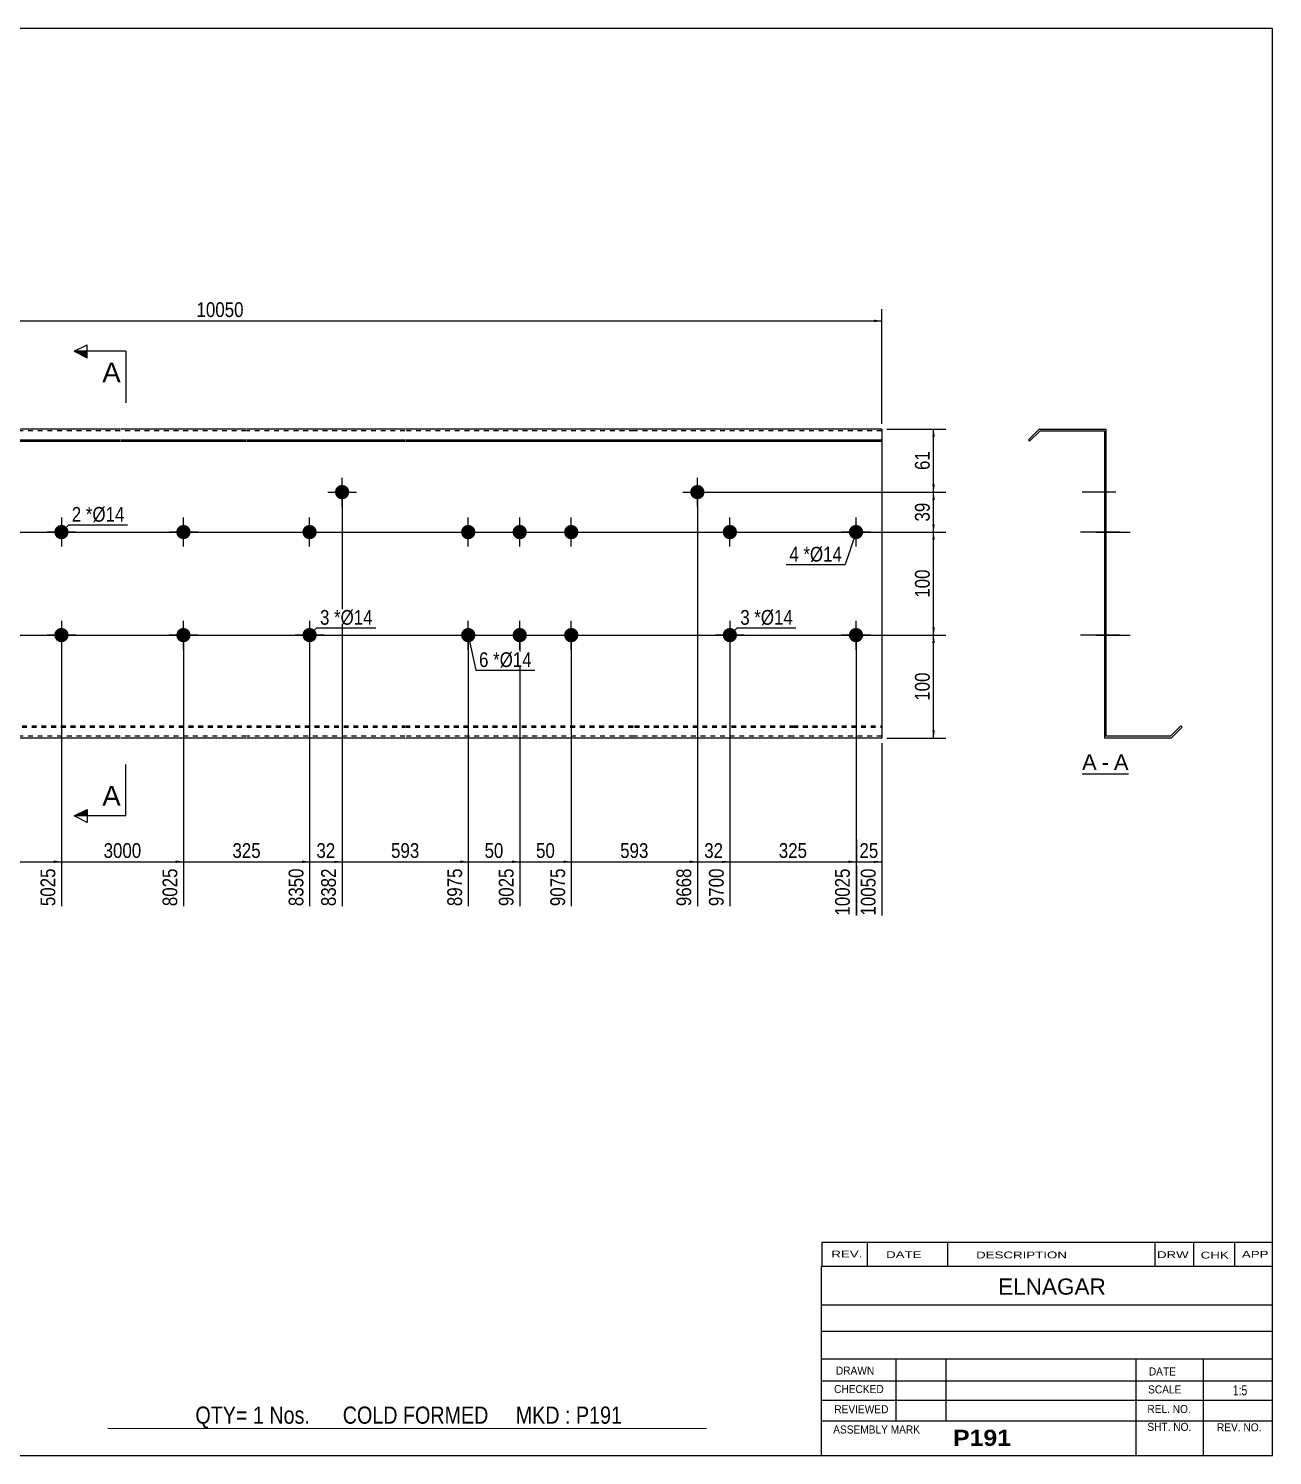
# Model space of a CAD drawing. Header units: millimetres. Extents: x -70 to 333, y -169 to 108.
# Drawn here: x 91.3 to 332.8, y -169.2 to 107.8 of the extents above; entities that cross this region are included whole.
import ezdxf

# ---------------------------------------------------------------- set-up
doc = ezdxf.new("R2010")
doc.units = ezdxf.units.MM
doc.linetypes.add('DXK_LINE_DOT1', pattern=[1.8814, 0.9407, -0.9407])
doc.styles.add('Arial', font='ARIAL.TTF', dxfattribs={"height": 0.2})
doc.styles.add('Arial Bold', font='ARIALBD.TTF', dxfattribs={"height": 0.2})
doc.styles.add('Arial Narrow', font='ARIALN.TTF', dxfattribs={"height": 0.2})

# ---------------------------------------------------------------- blocks, each defined once
blk = doc.blocks.new('Unknown-627191426-1863')
at = {"color": 5, "linetype": 'Continuous'}
for p, q in [((332.8, 107.75), (-67.2, 107.75)), ((-67.2, 107.75), (-67.2, -169.25)), ((332.8, -169.25), (332.8, 107.75)), ((-67.2, -169.25), (332.8, -169.25))]:
    blk.add_line(p, q, dxfattribs=at)
at = {"color": 174, "linetype": 'Continuous', "style": 'Arial'}
blk.add_text('Tekla structures', height=1.9102, rotation=90, dxfattribs=at).set_placement((-67.7, -168.75))
blk = doc.blocks.new('Unknown-627191426-12 - 1237')
at = {"color": 7, "linetype": 'Continuous'}
blk.add_line((295.83, -36.95), (304.86, -36.95), dxfattribs=at)
at = {"color": 0, "linetype": 'Continuous'}
blk.add_wipeout([(298.67, -36.2), (298.67, -33), (295.83, -33), (295.83, -36.2)], dxfattribs=at)
blk.add_wipeout([(301.05, -36.2), (301.05, -33), (299.63, -33), (299.63, -36.2)], dxfattribs=at)
at = {"color": 96, "linetype": 'Continuous', "style": 'Arial'}
blk.add_text('A', height=3.06, dxfattribs=at).set_placement((295.83, -36.2))
at = {"color": 0, "linetype": 'Continuous'}
blk.add_wipeout([(304.86, -36.2), (304.86, -33), (302.01, -33), (302.01, -36.2)], dxfattribs=at)
at = {"color": 96, "linetype": 'Continuous', "style": 'Arial'}
for s, p in [('A', (302.01, -36.2)), ('-', (299.63, -36.2))]:
    blk.add_text(s, height=3.06, dxfattribs=at).set_placement(p)
blk = doc.blocks.new('Bolt-627191426-1223 - 1203')
at = {"linetype": 'Continuous'}
blk.add_hatch(color=3, dxfattribs=at).paths.add_polyline_path([(150.76, 17.76, -1), (153.56, 17.76, -1)])
at = {"color": 3, "linetype": 'Continuous'}
for p, q in [((152.16, 14.96), (152.16, 20.56)), ((149.36, 17.76), (154.96, 17.76))]:
    blk.add_line(p, q, dxfattribs=at)
blk = doc.blocks.new('Part-627191426-1218 - 1203')
at = {"color": 2, "linetype": 'Continuous'}
for p, q in [((0, -30), (0, 30)), ((17.19, 30), (0, 30)), ((0, 27.88), (17.19, 27.88)), ((61.68, 30), (17.29, 30)), ((17.29, 27.88), (61.68, 27.88)), ((86.17, 30), (61.78, 30)), ((61.78, 27.88), (86.17, 27.88)), ((109.07, 30), (86.27, 30)), ((86.27, 27.88), (109.07, 27.88)), ((133.56, 30), (109.17, 30)), ((109.17, 27.88), (133.56, 27.88)), ((164.36, 30), (133.66, 30)), ((133.66, 27.88), (164.36, 27.88)), ((208.85, 30), (164.46, 30)), ((164.46, 27.88), (208.85, 27.88)), ((239.65, 30), (208.95, 30)), ((208.95, 27.88), (239.65, 27.88)), ((256.94, 30), (239.75, 30)), ((239.75, 27.88), (256.94, 27.88)), ((256.94, 30), (256.94, 27.88)), ((256.94, 27.88), (256.94, -30)), ((0, 27.62), (17.19, 27.62)), ((17.29, 27.62), (61.68, 27.62)), ((61.78, 27.62), (86.17, 27.62)), ((86.27, 27.62), (109.07, 27.62)), ((109.17, 27.62), (133.56, 27.62)), ((133.66, 27.62), (164.36, 27.62)), ((164.46, 27.62), (208.85, 27.62)), ((208.95, 27.62), (239.65, 27.62)), ((239.75, 27.62), (256.94, 27.62)), ((17.19, -30), (0, -30)), ((61.68, -30), (17.29, -30)), ((86.17, -30), (61.78, -30)), ((109.07, -30), (86.27, -30)), ((133.56, -30), (109.17, -30)), ((164.36, -30), (133.66, -30)), ((208.85, -30), (164.46, -30)), ((239.65, -30), (208.95, -30)), ((256.94, -30), (239.75, -30))]:
    blk.add_line(p, q, dxfattribs=at)
at = {"color": 7, "linetype": 'DXK_LINE_DOT1'}
for p, q in [((17.19, 29.64), (0, 29.64)), ((61.68, 29.64), (17.29, 29.64)), ((86.17, 29.64), (61.78, 29.64)), ((109.07, 29.64), (86.27, 29.64)), ((133.56, 29.64), (109.17, 29.64)), ((164.36, 29.64), (133.66, 29.64)), ((208.85, 29.64), (164.46, 29.64)), ((239.65, 29.64), (208.95, 29.64)), ((256.94, 29.64), (239.75, 29.64)), ((0, -27.62), (17.19, -27.62)), ((17.29, -27.62), (61.68, -27.62)), ((61.78, -27.62), (86.17, -27.62)), ((86.27, -27.62), (109.07, -27.62)), ((109.17, -27.62), (133.56, -27.62)), ((133.66, -27.62), (164.36, -27.62)), ((164.46, -27.62), (208.85, -27.62)), ((208.95, -27.62), (239.65, -27.62)), ((239.75, -27.62), (256.94, -27.62)), ((0, -27.88), (17.19, -27.88)), ((17.19, -29.64), (0, -29.64)), ((17.29, -27.88), (61.68, -27.88)), ((61.68, -29.64), (17.29, -29.64)), ((61.78, -27.88), (86.17, -27.88)), ((86.17, -29.64), (61.78, -29.64)), ((86.27, -27.88), (109.07, -27.88)), ((109.07, -29.64), (86.27, -29.64)), ((109.17, -27.88), (133.56, -27.88)), ((133.56, -29.64), (109.17, -29.64)), ((133.66, -27.88), (164.36, -27.88)), ((164.36, -29.64), (133.66, -29.64)), ((164.46, -27.88), (208.85, -27.88)), ((208.85, -29.64), (164.46, -29.64)), ((208.95, -27.88), (239.65, -27.88)), ((239.65, -29.64), (208.95, -29.64)), ((239.75, -27.88), (256.94, -27.88)), ((256.94, -29.64), (239.75, -29.64))]:
    blk.add_line(p, q, dxfattribs=at)
blk = doc.blocks.new('Bolt-627191426-1219 - 1203')
at = {"linetype": 'Continuous'}
for points in [[(175.25, 10, -1), (178.05, 10, -1)], [(185.25, 10, -1), (188.05, 10, -1)], [(195.25, 10, -1), (198.05, 10, -1)], [(175.25, -10, -1), (178.05, -10, -1)], [(185.25, -10, -1), (188.05, -10, -1)], [(195.25, -10, -1), (198.05, -10, -1)]]:
    blk.add_hatch(color=3, dxfattribs=at).paths.add_polyline_path(points)
at = {"color": 3, "linetype": 'Continuous'}
for p, q in [((176.65, 7.2), (176.65, 12.8)), ((186.65, 7.2), (186.65, 12.8)), ((196.65, 7.2), (196.65, 12.8)), ((173.85, 10), (179.45, 10)), ((183.85, 10), (189.45, 10)), ((193.85, 10), (199.45, 10)), ((176.65, -12.8), (176.65, -7.2)), ((186.65, -12.8), (186.65, -7.2)), ((196.65, -12.8), (196.65, -7.2)), ((173.85, -10), (179.45, -10)), ((183.85, -10), (189.45, -10)), ((193.85, -10), (199.45, -10))]:
    blk.add_line(p, q, dxfattribs=at)
blk = doc.blocks.new('Bolt-627191426-1220 - 1203')
at = {"linetype": 'Continuous'}
blk.add_hatch(color=3, dxfattribs=at).paths.add_polyline_path([(147.25, -10, -1), (144.45, -10, -1)])
at = {"color": 3, "linetype": 'Continuous'}
for p, q in [((145.85, -7.2), (145.85, -12.8)), ((148.65, -10), (143.05, -10))]:
    blk.add_line(p, q, dxfattribs=at)
blk = doc.blocks.new('Bolt-627191426-1221 - 1203')
at = {"linetype": 'Continuous'}
blk.add_hatch(color=3, dxfattribs=at).paths.add_polyline_path([(144.45, 10, -1), (147.25, 10, -1)])
at = {"color": 3, "linetype": 'Continuous'}
for p, q in [((145.85, 7.2), (145.85, 12.8)), ((143.05, 10), (148.65, 10))]:
    blk.add_line(p, q, dxfattribs=at)
blk = doc.blocks.new('Bolt-627191426-1222 - 1203')
at = {"linetype": 'Continuous'}
blk.add_hatch(color=3, dxfattribs=at).paths.add_polyline_path([(219.74, 17.76, -1), (222.54, 17.76, -1)])
at = {"color": 3, "linetype": 'Continuous'}
for p, q in [((221.14, 14.96), (221.14, 20.56)), ((218.34, 17.76), (223.94, 17.76))]:
    blk.add_line(p, q, dxfattribs=at)
blk = doc.blocks.new('Bolt-627191426-1227 - 1203')
at = {"linetype": 'Continuous'}
for points in [[(99.07, 10, -1), (96.27, 10, -1)], [(99.07, -10, -1), (96.27, -10, -1)]]:
    blk.add_hatch(color=3, dxfattribs=at).paths.add_polyline_path(points)
at = {"color": 3, "linetype": 'Continuous'}
for p, q in [((97.67, 12.8), (97.67, 7.2)), ((100.47, 10), (94.87, 10)), ((97.67, -7.2), (97.67, -12.8)), ((100.47, -10), (94.87, -10))]:
    blk.add_line(p, q, dxfattribs=at)
blk = doc.blocks.new('Bolt-627191426-1228 - 1203')
at = {"linetype": 'Continuous'}
blk.add_hatch(color=3, dxfattribs=at).paths.add_polyline_path([(226.05, 10, -1), (228.85, 10, -1)])
at = {"color": 3, "linetype": 'Continuous'}
for p, q in [((227.45, 7.2), (227.45, 12.8)), ((224.65, 10), (230.25, 10))]:
    blk.add_line(p, q, dxfattribs=at)
blk = doc.blocks.new('Bolt-627191426-1229 - 1203')
at = {"linetype": 'Continuous'}
blk.add_hatch(color=3, dxfattribs=at).paths.add_polyline_path([(228.85, -10, -1), (226.05, -10, -1)])
at = {"color": 3, "linetype": 'Continuous'}
for p, q in [((227.45, -7.2), (227.45, -12.8)), ((230.25, -10), (224.65, -10))]:
    blk.add_line(p, q, dxfattribs=at)
blk = doc.blocks.new('Bolt-627191426-1230 - 1203')
at = {"linetype": 'Continuous'}
for points in [[(119.96, 10, -1), (122.76, 10, -1)], [(250.54, 10, -1), (253.34, 10, -1)]]:
    blk.add_hatch(color=3, dxfattribs=at).paths.add_polyline_path(points)
at = {"color": 3, "linetype": 'Continuous'}
for p, q in [((121.36, 7.2), (121.36, 12.8)), ((251.94, 7.2), (251.94, 12.8)), ((124.16, 10), (118.56, 10)), ((254.74, 10), (249.14, 10))]:
    blk.add_line(p, q, dxfattribs=at)
blk = doc.blocks.new('Bolt-627191426-1231 - 1203')
at = {"linetype": 'Continuous'}
for points in [[(119.96, -10, -1), (122.76, -10, -1)], [(250.54, -10, -1), (253.34, -10, -1)]]:
    blk.add_hatch(color=3, dxfattribs=at).paths.add_polyline_path(points)
at = {"color": 3, "linetype": 'Continuous'}
for p, q in [((121.36, -12.8), (121.36, -7.2)), ((251.94, -12.8), (251.94, -7.2)), ((124.16, -10), (118.56, -10)), ((254.74, -10), (249.14, -10))]:
    blk.add_line(p, q, dxfattribs=at)
blk = doc.blocks.new('Bolt-627191426-1240 - 1237')
at = {"linetype": 'Continuous'}
for points in [[(300.16, 11.4), (300.16, 8.6), (300.52, 8.6), (300.52, 11.4)], [(300.16, 11.4), (300.16, 8.6), (300.52, 8.6), (300.52, 11.4)], [(300.16, 11.4), (300.16, 8.6), (300.52, 8.6), (300.52, 11.4)], [(300.16, -8.6), (300.16, -11.4), (300.52, -11.4), (300.52, -8.6)], [(300.16, -8.6), (300.16, -11.4), (300.52, -11.4), (300.52, -8.6)], [(300.16, -8.6), (300.16, -11.4), (300.52, -11.4), (300.52, -8.6)]]:
    blk.add_hatch(color=3, dxfattribs=at).paths.add_polyline_path(points)
at = {"color": 3, "linetype": 'Continuous'}
for p, q in [((300.52, 11.4), (300.16, 11.4)), ((300.52, 11.4), (300.16, 11.4)), ((300.52, 11.4), (300.16, 11.4)), ((303.12, 10), (295.52, 10)), ((303.12, 10), (295.52, 10)), ((303.12, 10), (295.52, 10)), ((300.52, 8.6), (300.16, 8.6)), ((300.52, 8.6), (300.16, 8.6)), ((300.52, 8.6), (300.16, 8.6)), ((303.12, -10), (295.52, -10)), ((303.12, -10), (295.52, -10)), ((303.12, -10), (295.52, -10)), ((300.52, -8.6), (300.16, -8.6)), ((300.52, -8.6), (300.16, -8.6)), ((300.52, -8.6), (300.16, -8.6)), ((300.52, -11.4), (300.16, -11.4)), ((300.52, -11.4), (300.16, -11.4)), ((300.52, -11.4), (300.16, -11.4))]:
    blk.add_line(p, q, dxfattribs=at)
blk = doc.blocks.new('Part-627191426-1239 - 1237')
at = {"color": 2, "linetype": 'Continuous'}
for p, q in [((287.52, 30), (285.4, 27.88)), ((285.4, 27.88), (285.65, 27.62)), ((285.65, 27.62), (287.67, 29.64)), ((287.52, 30), (300.52, 30)), ((287.67, 29.64), (300.16, 29.64)), ((300.16, 29.64), (300.16, -30)), ((300.52, -29.64), (300.52, 30)), ((315.03, -27.62), (313.01, -29.64)), ((315.28, -27.88), (315.03, -27.62)), ((313.16, -30), (300.16, -30)), ((313.01, -29.64), (300.52, -29.64)), ((313.16, -30), (315.28, -27.88))]:
    blk.add_line(p, q, dxfattribs=at)
blk = doc.blocks.new('Bolt-627191426-1241 - 1237')
at = {"linetype": 'Continuous'}
blk.add_hatch(color=3, dxfattribs=at).paths.add_polyline_path([(300.52, -11.4), (300.52, -8.6), (300.16, -8.6), (300.16, -11.4)])
at = {"color": 3, "linetype": 'Continuous'}
for p, q in [((300.52, -8.6), (300.16, -8.6)), ((302.12, -10), (300.16, -10)), ((300.52, -11.4), (300.16, -11.4))]:
    blk.add_line(p, q, dxfattribs=at)
blk = doc.blocks.new('Bolt-627191426-1242 - 1237')
at = {"linetype": 'Continuous'}
blk.add_hatch(color=3, dxfattribs=at).paths.add_polyline_path([(300.16, 11.4), (300.16, 8.6), (300.52, 8.6), (300.52, 11.4)])
at = {"color": 3, "linetype": 'Continuous'}
for p, q in [((300.52, 11.4), (300.16, 11.4)), ((302.42, 10), (295.82, 10)), ((300.52, 8.6), (300.16, 8.6))]:
    blk.add_line(p, q, dxfattribs=at)
blk = doc.blocks.new('Bolt-627191426-1243 - 1237')
at = {"linetype": 'Continuous'}
blk.add_hatch(color=3, dxfattribs=at).paths.add_polyline_path([(300.16, 19.16), (300.16, 16.36), (300.52, 16.36), (300.52, 19.16)])
at = {"color": 3, "linetype": 'Continuous'}
for p, q in [((302.42, 17.76), (295.82, 17.76)), ((300.52, 19.16), (300.16, 19.16)), ((300.52, 16.36), (300.16, 16.36))]:
    blk.add_line(p, q, dxfattribs=at)
blk = doc.blocks.new('Bolt-627191426-1244 - 1237')
at = {"linetype": 'Continuous'}
blk.add_hatch(color=3, dxfattribs=at).paths.add_polyline_path([(300.16, 19.16), (300.16, 16.36), (300.52, 16.36), (300.52, 19.16)])
at = {"color": 3, "linetype": 'Continuous'}
for p, q in [((302.42, 17.76), (295.82, 17.76)), ((300.52, 19.16), (300.16, 19.16)), ((300.52, 16.36), (300.16, 16.36))]:
    blk.add_line(p, q, dxfattribs=at)
blk = doc.blocks.new('Bolt-627191426-1245 - 1237')
at = {"linetype": 'Continuous'}
for points in [[(300.16, 11.4), (300.16, 8.6), (300.52, 8.6), (300.52, 11.4)], [(300.16, 11.4), (300.16, 8.6), (300.52, 8.6), (300.52, 11.4)], [(300.16, 11.4), (300.16, 8.6), (300.52, 8.6), (300.52, 11.4)], [(300.16, -8.6), (300.16, -11.4), (300.52, -11.4), (300.52, -8.6)], [(300.16, -8.6), (300.16, -11.4), (300.52, -11.4), (300.52, -8.6)], [(300.16, -8.6), (300.16, -11.4), (300.52, -11.4), (300.52, -8.6)]]:
    blk.add_hatch(color=3, dxfattribs=at).paths.add_polyline_path(points)
at = {"color": 3, "linetype": 'Continuous'}
for p, q in [((300.52, 11.4), (300.16, 11.4)), ((300.52, 11.4), (300.16, 11.4)), ((300.52, 11.4), (300.16, 11.4)), ((303.12, 10), (295.52, 10)), ((303.12, 10), (295.52, 10)), ((303.12, 10), (295.52, 10)), ((300.52, 8.6), (300.16, 8.6)), ((300.52, 8.6), (300.16, 8.6)), ((300.52, 8.6), (300.16, 8.6)), ((303.12, -10), (295.52, -10)), ((303.12, -10), (295.52, -10)), ((303.12, -10), (295.52, -10)), ((300.52, -8.6), (300.16, -8.6)), ((300.52, -8.6), (300.16, -8.6)), ((300.52, -8.6), (300.16, -8.6)), ((300.52, -11.4), (300.16, -11.4)), ((300.52, -11.4), (300.16, -11.4)), ((300.52, -11.4), (300.16, -11.4))]:
    blk.add_line(p, q, dxfattribs=at)
blk = doc.blocks.new('Bolt-627191426-1246 - 1237')
at = {"linetype": 'Continuous'}
blk.add_hatch(color=3, dxfattribs=at).paths.add_polyline_path([(300.16, -8.6), (300.16, -11.4), (300.52, -11.4), (300.52, -8.6)])
blk.add_hatch(color=3, dxfattribs=at).paths.add_polyline_path([(300.16, -8.6), (300.16, -11.4), (300.52, -11.4), (300.52, -8.6)])
at = {"color": 3, "linetype": 'Continuous'}
for p, q in [((298.56, -10), (305.16, -10)), ((298.56, -10), (305.16, -10)), ((300.16, -8.6), (300.52, -8.6)), ((300.16, -8.6), (300.52, -8.6)), ((300.16, -11.4), (300.52, -11.4)), ((300.16, -11.4), (300.52, -11.4))]:
    blk.add_line(p, q, dxfattribs=at)
blk = doc.blocks.new('Bolt-627191426-1247 - 1237')
at = {"linetype": 'Continuous'}
blk.add_hatch(color=3, dxfattribs=at).paths.add_polyline_path([(300.16, 11.4), (300.16, 8.6), (300.52, 8.6), (300.52, 11.4)])
blk.add_hatch(color=3, dxfattribs=at).paths.add_polyline_path([(300.16, 11.4), (300.16, 8.6), (300.52, 8.6), (300.52, 11.4)])
at = {"color": 3, "linetype": 'Continuous'}
for p, q in [((300.16, 11.4), (300.52, 11.4)), ((300.16, 11.4), (300.52, 11.4)), ((298.56, 10), (305.16, 10)), ((298.56, 10), (305.16, 10)), ((300.16, 8.6), (300.52, 8.6)), ((300.16, 8.6), (300.52, 8.6))]:
    blk.add_line(p, q, dxfattribs=at)
blk = doc.blocks.new('Bolt-627191426-1248 - 1237')
at = {"linetype": 'Continuous'}
for points in [[(300.52, 8.6), (300.52, 11.4), (300.16, 11.4), (300.16, 8.6)], [(300.52, -11.4), (300.52, -8.6), (300.16, -8.6), (300.16, -11.4)]]:
    blk.add_hatch(color=3, dxfattribs=at).paths.add_polyline_path(points)
at = {"color": 3, "linetype": 'Continuous'}
for p, q in [((300.52, 11.4), (300.16, 11.4)), ((300.52, 10), (296.16, 10)), ((300.52, 8.6), (300.16, 8.6)), ((300.52, -10), (296.16, -10)), ((300.52, -8.6), (300.16, -8.6)), ((300.52, -11.4), (300.16, -11.4))]:
    blk.add_line(p, q, dxfattribs=at)
blk = doc.blocks.new('Bolt-627191426-1249 - 1237')
at = {"linetype": 'Continuous'}
blk.add_hatch(color=3, dxfattribs=at).paths.add_polyline_path([(300.16, 11.4), (300.16, 8.6), (300.52, 8.6), (300.52, 11.4)])
at = {"color": 3, "linetype": 'Continuous'}
for p, q in [((300.52, 11.4), (300.16, 11.4)), ((302.42, 10), (295.82, 10)), ((300.52, 8.6), (300.16, 8.6))]:
    blk.add_line(p, q, dxfattribs=at)
blk = doc.blocks.new('Bolt-627191426-1250 - 1237')
at = {"linetype": 'Continuous'}
blk.add_hatch(color=3, dxfattribs=at).paths.add_polyline_path([(300.52, -11.4), (300.52, -8.6), (300.16, -8.6), (300.16, -11.4)])
at = {"color": 3, "linetype": 'Continuous'}
for p, q in [((300.52, -8.6), (300.16, -8.6)), ((302.12, -10), (300.16, -10)), ((300.52, -11.4), (300.16, -11.4))]:
    blk.add_line(p, q, dxfattribs=at)
blk = doc.blocks.new('Bolt-627191426-1251 - 1237')
at = {"linetype": 'Continuous'}
blk.add_hatch(color=3, dxfattribs=at).paths.add_polyline_path([(300.16, 11.4), (300.16, 8.6), (300.52, 8.6), (300.52, 11.4)])
blk.add_hatch(color=3, dxfattribs=at).paths.add_polyline_path([(300.16, 11.4), (300.16, 8.6), (300.52, 8.6), (300.52, 11.4)])
at = {"color": 3, "linetype": 'Continuous'}
for p, q in [((300.16, 11.4), (300.52, 11.4)), ((300.16, 11.4), (300.52, 11.4)), ((298.56, 10), (305.16, 10)), ((298.56, 10), (305.16, 10)), ((300.16, 8.6), (300.52, 8.6)), ((300.16, 8.6), (300.52, 8.6))]:
    blk.add_line(p, q, dxfattribs=at)
blk = doc.blocks.new('Bolt-627191426-1252 - 1237')
at = {"linetype": 'Continuous'}
blk.add_hatch(color=3, dxfattribs=at).paths.add_polyline_path([(300.16, -8.6), (300.16, -11.4), (300.52, -11.4), (300.52, -8.6)])
blk.add_hatch(color=3, dxfattribs=at).paths.add_polyline_path([(300.16, -8.6), (300.16, -11.4), (300.52, -11.4), (300.52, -8.6)])
at = {"color": 3, "linetype": 'Continuous'}
for p, q in [((298.56, -10), (305.16, -10)), ((298.56, -10), (305.16, -10)), ((300.16, -8.6), (300.52, -8.6)), ((300.16, -8.6), (300.52, -8.6)), ((300.16, -11.4), (300.52, -11.4)), ((300.16, -11.4), (300.52, -11.4))]:
    blk.add_line(p, q, dxfattribs=at)
blk = doc.blocks.new('StraightDimension-627191426-1346 - 1203')
at = {"linetype": 'Continuous'}
for points in [[(266.75, -11.5), (267, -10), (267.25, -11.5)], [(267.25, -28.5), (267, -30), (266.75, -28.5)]]:
    blk.add_hatch(color=7, dxfattribs=at).paths.add_polyline_path(points)
at = {"color": 7, "linetype": 'Continuous'}
for p, q in [((74.98, -10), (269.4, -10)), ((267, -30), (267, -10)), ((257.94, -30), (269.4, -30))]:
    blk.add_line(p, q, dxfattribs=at)
at = {"color": 0}
blk.add_wipeout([(266.85, -16.66), (262.65, -16.66), (262.65, -23.34), (266.85, -23.34)], dxfattribs=at)
at = {"color": 3, "style": 'Arial Narrow'}
blk.add_text('100', height=2.863, rotation=90.0002, dxfattribs=at).set_placement((266.25, -22.74))
blk = doc.blocks.new('StraightDimension-627191426-1344 - 1203')
at = {"linetype": 'Continuous'}
for points in [[(266.75, 16.26), (267, 17.76), (267.25, 16.26)], [(267.25, 11.5), (267, 10), (266.75, 11.5)]]:
    blk.add_hatch(color=7, dxfattribs=at).paths.add_polyline_path(points)
at = {"color": 7, "linetype": 'Continuous'}
for p, q in [((222.14, 17.76), (269.4, 17.76)), ((267, 10), (267, 17.76)), ((74.98, 10), (269.4, 10))]:
    blk.add_line(p, q, dxfattribs=at)
at = {"color": 0}
blk.add_wipeout([(266.85, 16.31), (262.65, 16.31), (262.65, 11.45), (266.85, 11.45)], dxfattribs=at)
at = {"color": 3, "style": 'Arial Narrow'}
blk.add_text('39', height=2.863, rotation=90.0002, dxfattribs=at).set_placement((266.25, 12.05))
blk = doc.blocks.new('StraightDimension-627191426-1343 - 1203')
at = {"linetype": 'Continuous'}
for points in [[(266.75, 28.5), (267, 30), (267.25, 28.5)], [(267.25, 19.26), (267, 17.76), (266.75, 19.26)]]:
    blk.add_hatch(color=7, dxfattribs=at).paths.add_polyline_path(points)
at = {"color": 7, "linetype": 'Continuous'}
for p, q in [((257.94, 30), (269.4, 30)), ((267, 17.76), (267, 30)), ((222.14, 17.76), (269.4, 17.76))]:
    blk.add_line(p, q, dxfattribs=at)
at = {"color": 0}
blk.add_wipeout([(266.85, 26.31), (262.65, 26.31), (262.65, 21.45), (266.85, 21.45)], dxfattribs=at)
at = {"color": 3, "style": 'Arial Narrow'}
blk.add_text('61', height=2.863, rotation=90.0002, dxfattribs=at).set_placement((266.25, 22.05))
blk = doc.blocks.new('StraightDimension-627191426-1268 - 1203')
at = {"linetype": 'Continuous'}
blk.add_hatch(color=7, dxfattribs=at).paths.add_polyline_path([(225.95, -53.75), (227.45, -54), (225.95, -54.25)])
at = {"color": 7, "linetype": 'Continuous'}
for p, q in [((221.14, 16.76), (221.14, -62.61)), ((227.45, -11), (227.45, -62.61)), ((221.14, -54), (227.45, -54))]:
    blk.add_line(p, q, dxfattribs=at)
at = {"color": 0}
blk.add_wipeout([(226.72, -53.85), (226.72, -49.65), (221.87, -49.65), (221.87, -53.85)], dxfattribs=at)
at = {"color": 3, "style": 'Arial Narrow'}
blk.add_text('32', height=2.863, dxfattribs=at).set_placement((222.47, -53.25))
at = {"color": 0, "linetype": 'Continuous'}
blk.add_wipeout([(226.85, -54.7), (222.65, -54.7), (222.65, -63.21), (226.85, -63.21)], dxfattribs=at)
at = {"color": 3, "linetype": 'Continuous', "style": 'Arial Narrow'}
blk.add_text('9700', height=2.863, rotation=90.0002, dxfattribs=at).set_placement((226.25, -62.61))
blk = doc.blocks.new('StraightDimension-627191426-1266 - 1203')
at = {"linetype": 'Continuous'}
blk.add_hatch(color=7, dxfattribs=at).paths.add_polyline_path([(255.44, -53.75), (256.94, -54), (255.44, -54.25)])
at = {"color": 7, "linetype": 'Continuous'}
for p, q in [((251.94, -11), (251.94, -64.44)), ((256.94, -31), (256.94, -64.44)), ((251.94, -54), (256.94, -54))]:
    blk.add_line(p, q, dxfattribs=at)
at = {"color": 0}
blk.add_wipeout([(256.87, -53.85), (256.87, -49.65), (252.01, -49.65), (252.01, -53.85)], dxfattribs=at)
at = {"color": 3, "style": 'Arial Narrow'}
blk.add_text('25', height=2.863, dxfattribs=at).set_placement((252.61, -53.25))
at = {"color": 0, "linetype": 'Continuous'}
blk.add_wipeout([(256.34, -54.7), (252.14, -54.7), (252.14, -65.04), (256.34, -65.04)], dxfattribs=at)
at = {"color": 3, "linetype": 'Continuous', "style": 'Arial Narrow'}
blk.add_text('10050', height=2.863, rotation=90.0002, dxfattribs=at).set_placement((255.74, -64.44))
blk = doc.blocks.new('StraightDimension-627191426-1345 - 1203')
at = {"linetype": 'Continuous'}
for points in [[(266.75, 8.5), (267, 10), (267.25, 8.5)], [(267.25, -8.5), (267, -10), (266.75, -8.5)]]:
    blk.add_hatch(color=7, dxfattribs=at).paths.add_polyline_path(points)
at = {"color": 7, "linetype": 'Continuous'}
for p, q in [((74.98, 10), (269.4, 10)), ((267, -10), (267, 10)), ((74.98, -10), (269.4, -10))]:
    blk.add_line(p, q, dxfattribs=at)
at = {"color": 0}
blk.add_wipeout([(266.85, 3.34), (262.65, 3.34), (262.65, -3.34), (266.85, -3.34)], dxfattribs=at)
at = {"color": 3, "style": 'Arial Narrow'}
blk.add_text('100', height=2.863, rotation=90.0002, dxfattribs=at).set_placement((266.25, -2.74))
blk = doc.blocks.new('StraightDimension-627191426-1274 - 1203')
at = {"linetype": 'Continuous'}
blk.add_hatch(color=7, dxfattribs=at).paths.add_polyline_path([(144.35, -53.75), (145.85, -54), (144.35, -54.25)])
at = {"color": 7, "linetype": 'Continuous'}
for p, q in [((121.36, -11), (121.36, -62.61)), ((145.85, -11), (145.85, -62.61)), ((121.36, -54), (145.85, -54))]:
    blk.add_line(p, q, dxfattribs=at)
at = {"color": 0}
blk.add_wipeout([(136.95, -53.85), (136.95, -49.65), (130.27, -49.65), (130.27, -53.85)], dxfattribs=at)
at = {"color": 0, "linetype": 'Continuous'}
blk.add_wipeout([(145.25, -54.7), (141.05, -54.7), (141.05, -63.21), (145.25, -63.21)], dxfattribs=at)
at = {"color": 3, "style": 'Arial Narrow'}
blk.add_text('325', height=2.863, dxfattribs=at).set_placement((130.87, -53.25))
at = {"color": 3, "linetype": 'Continuous', "style": 'Arial Narrow'}
blk.add_text('8350', height=2.863, rotation=90.0002, dxfattribs=at).set_placement((144.65, -62.61))
blk = doc.blocks.new('StraightDimension-627191426-1267 - 1203')
at = {"linetype": 'Continuous'}
blk.add_hatch(color=7, dxfattribs=at).paths.add_polyline_path([(250.44, -53.75), (251.94, -54), (250.44, -54.25)])
at = {"color": 7, "linetype": 'Continuous'}
for p, q in [((227.45, -11), (227.45, -62.61)), ((251.94, -11), (251.94, -64.44)), ((227.45, -54), (251.94, -54))]:
    blk.add_line(p, q, dxfattribs=at)
at = {"color": 0}
blk.add_wipeout([(243.04, -53.85), (243.04, -49.65), (236.35, -49.65), (236.35, -53.85)], dxfattribs=at)
at = {"color": 0, "linetype": 'Continuous'}
blk.add_wipeout([(251.34, -54.7), (247.14, -54.7), (247.14, -65.04), (251.34, -65.04)], dxfattribs=at)
at = {"color": 3, "style": 'Arial Narrow'}
blk.add_text('325', height=2.863, dxfattribs=at).set_placement((236.95, -53.25))
at = {"color": 3, "linetype": 'Continuous', "style": 'Arial Narrow'}
blk.add_text('10025', height=2.863, rotation=90.0002, dxfattribs=at).set_placement((250.74, -64.44))
blk = doc.blocks.new('StraightDimension-627191426-1269 - 1203')
at = {"linetype": 'Continuous'}
blk.add_hatch(color=7, dxfattribs=at).paths.add_polyline_path([(219.64, -53.75), (221.14, -54), (219.64, -54.25)])
at = {"color": 7, "linetype": 'Continuous'}
for p, q in [((221.14, 16.76), (221.14, -62.61)), ((196.65, -11), (196.65, -62.61)), ((196.65, -54), (221.14, -54))]:
    blk.add_line(p, q, dxfattribs=at)
at = {"color": 0}
blk.add_wipeout([(212.24, -53.85), (212.24, -49.65), (205.55, -49.65), (205.55, -53.85)], dxfattribs=at)
at = {"color": 0, "linetype": 'Continuous'}
blk.add_wipeout([(220.54, -54.7), (216.34, -54.7), (216.34, -63.21), (220.54, -63.21)], dxfattribs=at)
at = {"color": 3, "style": 'Arial Narrow'}
blk.add_text('593', height=2.863, dxfattribs=at).set_placement((206.15, -53.25))
at = {"color": 3, "linetype": 'Continuous', "style": 'Arial Narrow'}
blk.add_text('9668', height=2.863, rotation=90.0002, dxfattribs=at).set_placement((219.94, -62.61))
blk = doc.blocks.new('StraightDimension-627191426-1270 - 1203')
at = {"linetype": 'Continuous'}
blk.add_hatch(color=7, dxfattribs=at).paths.add_polyline_path([(195.15, -53.75), (196.65, -54), (195.15, -54.25)])
at = {"color": 7, "linetype": 'Continuous'}
for p, q in [((186.65, -11), (186.65, -62.61)), ((196.65, -11), (196.65, -62.61)), ((186.65, -54), (196.65, -54))]:
    blk.add_line(p, q, dxfattribs=at)
at = {"color": 0}
blk.add_wipeout([(194.08, -53.85), (194.08, -49.65), (189.22, -49.65), (189.22, -53.85)], dxfattribs=at)
at = {"color": 3, "style": 'Arial Narrow'}
blk.add_text('50', height=2.863, dxfattribs=at).set_placement((189.82, -53.25))
at = {"color": 0, "linetype": 'Continuous'}
blk.add_wipeout([(196.05, -54.7), (191.85, -54.7), (191.85, -63.21), (196.05, -63.21)], dxfattribs=at)
at = {"color": 3, "linetype": 'Continuous', "style": 'Arial Narrow'}
blk.add_text('9075', height=2.863, rotation=90.0002, dxfattribs=at).set_placement((195.45, -62.61))
blk = doc.blocks.new('StraightDimension-627191426-1271 - 1203')
at = {"linetype": 'Continuous'}
blk.add_hatch(color=7, dxfattribs=at).paths.add_polyline_path([(185.15, -53.75), (186.65, -54), (185.15, -54.25)])
at = {"color": 7, "linetype": 'Continuous'}
for p, q in [((176.65, -11), (176.65, -62.61)), ((186.65, -11), (186.65, -62.61)), ((176.65, -54), (186.65, -54))]:
    blk.add_line(p, q, dxfattribs=at)
at = {"color": 0}
blk.add_wipeout([(184.08, -53.85), (184.08, -49.65), (179.22, -49.65), (179.22, -53.85)], dxfattribs=at)
at = {"color": 3, "style": 'Arial Narrow'}
blk.add_text('50', height=2.863, dxfattribs=at).set_placement((179.82, -53.25))
at = {"color": 0, "linetype": 'Continuous'}
blk.add_wipeout([(186.05, -54.7), (181.85, -54.7), (181.85, -63.21), (186.05, -63.21)], dxfattribs=at)
at = {"color": 3, "linetype": 'Continuous', "style": 'Arial Narrow'}
blk.add_text('9025', height=2.863, rotation=90.0002, dxfattribs=at).set_placement((185.45, -62.61))
blk = doc.blocks.new('StraightDimension-627191426-1272 - 1203')
at = {"linetype": 'Continuous'}
blk.add_hatch(color=7, dxfattribs=at).paths.add_polyline_path([(175.15, -53.75), (176.65, -54), (175.15, -54.25)])
at = {"color": 7, "linetype": 'Continuous'}
for p, q in [((152.16, 16.76), (152.16, -62.61)), ((176.65, -11), (176.65, -62.61)), ((152.16, -54), (176.65, -54))]:
    blk.add_line(p, q, dxfattribs=at)
at = {"color": 0}
blk.add_wipeout([(167.75, -53.85), (167.75, -49.65), (161.07, -49.65), (161.07, -53.85)], dxfattribs=at)
at = {"color": 0, "linetype": 'Continuous'}
blk.add_wipeout([(176.05, -54.7), (171.85, -54.7), (171.85, -63.21), (176.05, -63.21)], dxfattribs=at)
at = {"color": 3, "style": 'Arial Narrow'}
blk.add_text('593', height=2.863, dxfattribs=at).set_placement((161.67, -53.25))
at = {"color": 3, "linetype": 'Continuous', "style": 'Arial Narrow'}
blk.add_text('8975', height=2.863, rotation=90.0002, dxfattribs=at).set_placement((175.45, -62.61))
blk = doc.blocks.new('StraightDimension-627191426-1273 - 1203')
at = {"linetype": 'Continuous'}
blk.add_hatch(color=7, dxfattribs=at).paths.add_polyline_path([(150.66, -53.75), (152.16, -54), (150.66, -54.25)])
at = {"color": 7, "linetype": 'Continuous'}
for p, q in [((152.16, 16.76), (152.16, -62.61)), ((145.85, -11), (145.85, -62.61)), ((145.85, -54), (152.16, -54))]:
    blk.add_line(p, q, dxfattribs=at)
at = {"color": 0}
blk.add_wipeout([(151.44, -53.85), (151.44, -49.65), (146.58, -49.65), (146.58, -53.85)], dxfattribs=at)
at = {"color": 3, "style": 'Arial Narrow'}
blk.add_text('32', height=2.863, dxfattribs=at).set_placement((147.18, -53.25))
at = {"color": 0, "linetype": 'Continuous'}
blk.add_wipeout([(151.56, -54.7), (147.36, -54.7), (147.36, -63.21), (151.56, -63.21)], dxfattribs=at)
at = {"color": 3, "linetype": 'Continuous', "style": 'Arial Narrow'}
blk.add_text('8382', height=2.863, rotation=90.0002, dxfattribs=at).set_placement((150.96, -62.61))
blk = doc.blocks.new('StraightDimension-627191426-1275 - 1203')
at = {"linetype": 'Continuous'}
blk.add_hatch(color=7, dxfattribs=at).paths.add_polyline_path([(119.86, -53.75), (121.36, -54), (119.86, -54.25)])
at = {"color": 7, "linetype": 'Continuous'}
for p, q in [((97.67, -11), (97.67, -62.61)), ((121.36, -11), (121.36, -62.61)), ((97.67, -54), (121.36, -54))]:
    blk.add_line(p, q, dxfattribs=at)
at = {"color": 0}
blk.add_wipeout([(113.77, -53.85), (113.77, -49.65), (105.26, -49.65), (105.26, -53.85)], dxfattribs=at)
at = {"color": 0, "linetype": 'Continuous'}
blk.add_wipeout([(120.76, -54.7), (116.56, -54.7), (116.56, -63.21), (120.76, -63.21)], dxfattribs=at)
at = {"color": 3, "style": 'Arial Narrow'}
blk.add_text('3000', height=2.863, dxfattribs=at).set_placement((105.86, -53.25))
at = {"color": 3, "linetype": 'Continuous', "style": 'Arial Narrow'}
blk.add_text('8025', height=2.863, rotation=90.0002, dxfattribs=at).set_placement((120.16, -62.61))
blk = doc.blocks.new('StraightDimension-627191426-1276 - 1203')
at = {"linetype": 'Continuous'}
blk.add_hatch(color=7, dxfattribs=at).paths.add_polyline_path([(96.17, -53.75), (97.67, -54), (96.17, -54.25)])
at = {"color": 7, "linetype": 'Continuous'}
for p, q in [((73.98, -11), (73.98, -62.61)), ((97.67, -11), (97.67, -62.61)), ((73.98, -54), (97.67, -54))]:
    blk.add_line(p, q, dxfattribs=at)
at = {"color": 0}
blk.add_wipeout([(90.08, -53.85), (90.08, -49.65), (81.57, -49.65), (81.57, -53.85)], dxfattribs=at)
at = {"color": 0, "linetype": 'Continuous'}
blk.add_wipeout([(97.07, -54.7), (92.87, -54.7), (92.87, -63.21), (97.07, -63.21)], dxfattribs=at)
at = {"color": 3, "style": 'Arial Narrow'}
blk.add_text('3000', height=2.863, dxfattribs=at).set_placement((82.17, -53.25))
at = {"color": 3, "linetype": 'Continuous', "style": 'Arial Narrow'}
blk.add_text('5025', height=2.863, rotation=90.0002, dxfattribs=at).set_placement((96.47, -62.61))
blk = doc.blocks.new('StraightDimension-627191426-1373 - 1203')
at = {"linetype": 'Continuous'}
for points in [[(1.5, 50.75), (0, 51), (1.5, 51.25)], [(255.44, 51.25), (256.94, 51), (255.44, 50.75)]]:
    blk.add_hatch(color=7, dxfattribs=at).paths.add_polyline_path(points)
at = {"color": 7, "linetype": 'Continuous'}
for p, q in [((0, 31), (0, 53.25)), ((256.94, 31), (256.94, 53.25)), ((0, 51), (256.94, 51))]:
    blk.add_line(p, q, dxfattribs=at)
at = {"color": 0}
blk.add_wipeout([(133.64, 51.15), (133.64, 55.35), (123.3, 55.35), (123.3, 51.15)], dxfattribs=at)
at = {"color": 3, "style": 'Arial Narrow'}
blk.add_text('10050', height=2.863, dxfattribs=at).set_placement((123.9, 51.75))
blk = doc.blocks.new('CBS_CALLOFF-627191426-1888')
at = {"color": 7, "linetype": 'Continuous'}
blk.add_line((106.68, -163.98), (222.91, -164), dxfattribs=at)
at = {"color": 3, "linetype": 'Continuous', "style": 'Arial Narrow'}
blk.add_text('QTY= 1 Nos.      COLD FORMED     MKD : P191', height=3.3405, dxfattribs=at).set_placement((123.68, -163.09))
blk = doc.blocks.new('CBS_NAME_BLOG-627191426-1889')
at = {"color": 7, "linetype": 'Continuous'}
for p, q in [((245.21, -132.5), (332.73, -132.5)), ((245.21, -169.21), (245.21, -132.5)), ((245.21, -140.04), (332.73, -140.04)), ((245.28, -145.09), (332.8, -145.09)), ((245.21, -150.46), (332.73, -150.46)), ((259.73, -162.57), (259.73, -150.47)), ((269.42, -162.54), (269.42, -150.47)), ((306.33, -169.21), (306.33, -150.48)), ((319.38, -169.21), (319.38, -150.47)), ((245.22, -154.76), (332.8, -154.74)), ((245.21, -158.51), (332.73, -158.51)), ((245.21, -162.55), (332.73, -162.55)), ((245.21, -169.25), (332.8, -169.25))]:
    blk.add_line(p, q, dxfattribs=at)
at = {"color": 3, "linetype": 'Continuous', "style": 'Arial'}
blk.add_text('ELNAGAR', height=3.133, dxfattribs=at).set_placement((279.53, -138.03))
at = {"color": 3, "linetype": 'Continuous'}
for s, height, style, width, p in [('DRAWN', 1.566, 'Arial', 0.9, (248.04, -153.57)), ('DATE', 1.566, 'Arial', 0.9, (308.8, -153.73)), ('CHECKED', 1.566, 'Arial', 0.9, (247.69, -157.14)), ('SCALE', 1.566, 'Arial', 0.9, (308.65, -157.21)), ('1:5', 1.957, 'Arial Narrow', 0.9, (325.1, -157.57)), ('REVIEWED', 1.566, 'Arial', 0.9, (247.73, -161.06)), ('REL. NO.', 1.566, 'Arial', 0.9, (308.51, -161.01)), ('ASSEMBLY MARK', 1.5663, 'Arial', 0.9, (247.51, -164.99)), ('SHT. NO.', 1.566, 'Arial', 0.9, (308.51, -164.48)), ('REV. NO.', 1.566, 'Arial', 0.9, (322.03, -164.57)), ('P191', 3.131, 'Arial Bold', 1.1, (270.79, -167.39))]:
    blk.add_text(s, height=height, dxfattribs=dict(at, style=style, width=width)).set_placement(p)
blk = doc.blocks.new('CBS_REVISION-627191426-1890')
at = {"color": 7, "linetype": 'Continuous'}
for p, q in [((245.29, -127.87), (332.79, -127.87)), ((245.29, -127.87), (245.29, -132.5)), ((254.09, -127.87), (254.09, -132.5)), ((269.68, -127.87), (269.68, -132.44)), ((309.94, -127.87), (309.94, -132.5)), ((317.48, -127.87), (317.48, -132.5)), ((325.43, -127.87), (325.43, -132.5)), ((245.29, -132.5), (332.79, -132.5))]:
    blk.add_line(p, q, dxfattribs=at)
at = {"color": 7, "style": 'Arial Narrow', "width": 1.7}
for s, height, p in [('REV.', 1.326, (247.15, -130.82)), ('DATE', 1.326, (257.78, -130.94)), ('DESCRIPTION', 1.3257, (275.26, -130.99)), ('DRW', 1.326, (310.37, -130.93)), ('CHK', 1.326, (318.86, -131.02)), ('APP', 1.326, (326.86, -130.87))]:
    blk.add_text(s, height=height, dxfattribs=at).set_placement(p)
blk = doc.blocks.new('Mark-627191426-1411 - 1203')
at = {"color": 0}
blk.add_wipeout([(101.51, 12.01), (101.51, 15.01), (99.68, 15.01), (99.68, 12.01)], dxfattribs=at)
blk.add_wipeout([(101.51, 12.01), (101.51, 15.01), (99.68, 15.01), (99.68, 12.01)], dxfattribs=at)
at = {"color": 7, "linetype": 'Continuous'}
blk.add_line((97.67, 10), (99.08, 11.41), dxfattribs=at)
at = {"color": 0}
blk.add_wipeout([(103.69, 12.01), (103.69, 15.01), (102.41, 15.01), (102.41, 12.01)], dxfattribs=at)
blk.add_wipeout([(103.69, 12.01), (103.69, 15.01), (102.41, 15.01), (102.41, 12.01)], dxfattribs=at)
at = {"color": 3, "style": 'Arial Narrow'}
blk.add_text('2', height=2.86, dxfattribs=at).set_placement((99.68, 12.01))
at = {"color": 0}
blk.add_wipeout([(109.9, 12.01), (109.9, 15.01), (103.69, 15.01), (103.69, 12.01)], dxfattribs=at)
blk.add_wipeout([(109.9, 12.01), (109.9, 15.01), (103.69, 15.01), (103.69, 12.01)], dxfattribs=at)
at = {"color": 7, "linetype": 'Continuous'}
blk.add_line((99.08, 11.41), (110.5, 11.41), dxfattribs=at)
at = {"color": 3, "style": 'Arial Narrow'}
for s, height, p in [('*', 2.86, (102.41, 12.01)), ('Ø14', 2.863, (103.69, 12.01))]:
    blk.add_text(s, height=height, dxfattribs=at).set_placement(p)
blk = doc.blocks.new('MarkSet-627191426-1406 - 1203')
at = {"color": 0}
blk.add_wipeout([(240.83, 4.28), (240.83, 7.28), (239, 7.28), (239, 4.28)], dxfattribs=at)
blk.add_wipeout([(240.83, 4.28), (240.83, 7.28), (239, 7.28), (239, 4.28)], dxfattribs=at)
blk.add_wipeout([(243, 4.28), (243, 7.28), (241.73, 7.28), (241.73, 4.28)], dxfattribs=at)
blk.add_wipeout([(243, 4.28), (243, 7.28), (241.73, 7.28), (241.73, 4.28)], dxfattribs=at)
at = {"color": 3, "style": 'Arial Narrow'}
blk.add_text('4', height=2.86, dxfattribs=at).set_placement((239, 4.28))
at = {"color": 0}
blk.add_wipeout([(249.22, 4.28), (249.22, 7.28), (243, 7.28), (243, 4.28)], dxfattribs=at)
blk.add_wipeout([(249.22, 4.28), (249.22, 7.28), (243, 7.28), (243, 4.28)], dxfattribs=at)
at = {"color": 7, "linetype": 'Continuous'}
for p in [(251.94, 10), (238.4, 3.68)]:
    blk.add_line(p, (249.82, 3.68), dxfattribs=at)
at = {"color": 3, "style": 'Arial Narrow'}
for s, height, p in [('*', 2.86, (241.73, 4.28)), ('Ø14', 2.863, (243, 4.28))]:
    blk.add_text(s, height=height, dxfattribs=at).set_placement(p)
blk = doc.blocks.new('SectionMark-627191426-1264 - 1203')
at = {"linetype": 'Continuous'}
for points in [[(102.67, 45.1), (102.67, 43.85), (100.17, 45.1)], [(102.67, -43.85), (102.67, -45.1), (100.17, -45.1)]]:
    blk.add_hatch(color=30, dxfattribs=at).paths.add_polyline_path(points)
at = {"color": 30, "linetype": 'Continuous'}
for p, q in [((100.17, 45.1), (102.67, 46.35)), ((110.17, 45.1), (100.17, 45.1)), ((100.17, 45.1), (102.67, 43.85)), ((102.67, 43.85), (102.67, 46.35)), ((100.17, -45.1), (102.67, -43.85)), ((102.67, -43.85), (102.67, -46.35)), ((110.17, -45.1), (100.17, -45.1)), ((102.67, -46.35), (100.17, -45.1))]:
    blk.add_line(p, q, dxfattribs=at)
at = {"color": 0, "linetype": 'Continuous'}
for points in [[(109.17, 39.1), (109.17, 43.1), (105.61, 43.1), (105.61, 39.1)], [(109.17, -43.1), (109.17, -39.1), (105.61, -39.1), (105.61, -43.1)]]:
    blk.add_wipeout(points, dxfattribs=at)
at = {"color": 30, "linetype": 'Continuous'}
for p, q in [((110.17, 45.1), (110.17, 35.1)), ((110.17, -45.1), (110.17, -35.1))]:
    blk.add_line(p, q, dxfattribs=at)
at = {"color": 96, "linetype": 'Continuous', "style": 'Arial'}
for p in [(105.61, 39.1), (105.61, -43.1)]:
    blk.add_text('A', height=3.82, dxfattribs=at).set_placement(p)
blk = doc.blocks.new('MarkSet-627191426-1388 - 1203')
at = {"color": 0}
blk.add_wipeout([(149.69, -7.99), (149.69, -4.99), (147.87, -4.99), (147.87, -7.99)], dxfattribs=at)
blk.add_wipeout([(149.69, -7.99), (149.69, -4.99), (147.87, -4.99), (147.87, -7.99)], dxfattribs=at)
at = {"color": 7, "linetype": 'Continuous'}
blk.add_line((145.85, -10), (147.27, -8.59), dxfattribs=at)
at = {"color": 0}
blk.add_wipeout([(151.87, -7.99), (151.87, -4.99), (150.59, -4.99), (150.59, -7.99)], dxfattribs=at)
blk.add_wipeout([(151.87, -7.99), (151.87, -4.99), (150.59, -4.99), (150.59, -7.99)], dxfattribs=at)
at = {"color": 3, "style": 'Arial Narrow'}
blk.add_text('3', height=2.86, dxfattribs=at).set_placement((147.87, -7.99))
at = {"color": 0}
blk.add_wipeout([(158.08, -7.99), (158.08, -4.99), (151.87, -4.99), (151.87, -7.99)], dxfattribs=at)
blk.add_wipeout([(158.08, -7.99), (158.08, -4.99), (151.87, -4.99), (151.87, -7.99)], dxfattribs=at)
at = {"color": 7, "linetype": 'Continuous'}
blk.add_line((147.27, -8.59), (158.68, -8.59), dxfattribs=at)
at = {"color": 3, "style": 'Arial Narrow'}
for s, height, p in [('*', 2.86, (150.59, -7.99)), ('Ø14', 2.863, (151.87, -7.99))]:
    blk.add_text(s, height=height, dxfattribs=at).set_placement(p)
blk = doc.blocks.new('MarkSet-627191426-1395 - 1203')
at = {"color": 0}
blk.add_wipeout([(231.29, -7.99), (231.29, -4.99), (229.47, -4.99), (229.47, -7.99)], dxfattribs=at)
blk.add_wipeout([(231.29, -7.99), (231.29, -4.99), (229.47, -4.99), (229.47, -7.99)], dxfattribs=at)
at = {"color": 7, "linetype": 'Continuous'}
blk.add_line((227.45, -10), (228.87, -8.59), dxfattribs=at)
at = {"color": 0}
blk.add_wipeout([(233.47, -7.99), (233.47, -4.99), (232.19, -4.99), (232.19, -7.99)], dxfattribs=at)
blk.add_wipeout([(233.47, -7.99), (233.47, -4.99), (232.19, -4.99), (232.19, -7.99)], dxfattribs=at)
at = {"color": 3, "style": 'Arial Narrow'}
blk.add_text('3', height=2.86, dxfattribs=at).set_placement((229.47, -7.99))
at = {"color": 0}
blk.add_wipeout([(239.68, -7.99), (239.68, -4.99), (233.47, -4.99), (233.47, -7.99)], dxfattribs=at)
blk.add_wipeout([(239.68, -7.99), (239.68, -4.99), (233.47, -4.99), (233.47, -7.99)], dxfattribs=at)
at = {"color": 7, "linetype": 'Continuous'}
blk.add_line((228.87, -8.59), (240.28, -8.59), dxfattribs=at)
at = {"color": 3, "style": 'Arial Narrow'}
for s, height, p in [('*', 2.86, (232.19, -7.99)), ('Ø14', 2.863, (233.47, -7.99))]:
    blk.add_text(s, height=height, dxfattribs=at).set_placement(p)
blk = doc.blocks.new('Mark-627191426-1409 - 1203')
at = {"color": 0}
blk.add_wipeout([(180.58, -16.2), (180.58, -13.2), (178.75, -13.2), (178.75, -16.2)], dxfattribs=at)
blk.add_wipeout([(180.58, -16.2), (180.58, -13.2), (178.75, -13.2), (178.75, -16.2)], dxfattribs=at)
at = {"color": 7, "linetype": 'Continuous'}
blk.add_line((176.65, -10), (178.15, -16.8), dxfattribs=at)
at = {"color": 0}
blk.add_wipeout([(182.76, -16.2), (182.76, -13.2), (181.48, -13.2), (181.48, -16.2)], dxfattribs=at)
blk.add_wipeout([(182.76, -16.2), (182.76, -13.2), (181.48, -13.2), (181.48, -16.2)], dxfattribs=at)
at = {"color": 3, "style": 'Arial Narrow'}
blk.add_text('6', height=2.86, dxfattribs=at).set_placement((178.75, -16.2))
at = {"color": 0}
blk.add_wipeout([(188.97, -16.2), (188.97, -13.2), (182.76, -13.2), (182.76, -16.2)], dxfattribs=at)
blk.add_wipeout([(188.97, -16.2), (188.97, -13.2), (182.76, -13.2), (182.76, -16.2)], dxfattribs=at)
at = {"color": 7, "linetype": 'Continuous'}
blk.add_line((178.15, -16.8), (189.57, -16.8), dxfattribs=at)
at = {"color": 3, "style": 'Arial Narrow'}
for s, height, p in [('*', 2.86, (181.48, -16.2)), ('Ø14', 2.863, (182.76, -16.2))]:
    blk.add_text(s, height=height, dxfattribs=at).set_placement(p)

msp = doc.modelspace()

# ---------------------------------------------------------------- block references
for name in ['Unknown-627191426-1863', 'Part-627191426-1218 - 1203', 'Part-627191426-1239 - 1237', 'Bolt-627191426-1223 - 1203', 'Bolt-627191426-1222 - 1203', 'Bolt-627191426-1243 - 1237', 'Bolt-627191426-1244 - 1237', 'Bolt-627191426-1227 - 1203', 'Bolt-627191426-1230 - 1203', 'Bolt-627191426-1221 - 1203', 'Bolt-627191426-1219 - 1203', 'Bolt-627191426-1228 - 1203', 'Bolt-627191426-1240 - 1237', 'Bolt-627191426-1245 - 1237', 'Bolt-627191426-1242 - 1237', 'Bolt-627191426-1249 - 1237', 'Bolt-627191426-1248 - 1237', 'Bolt-627191426-1247 - 1237', 'Bolt-627191426-1251 - 1237', 'Bolt-627191426-1231 - 1203', 'Bolt-627191426-1220 - 1203', 'Bolt-627191426-1229 - 1203', 'Bolt-627191426-1246 - 1237', 'Bolt-627191426-1252 - 1237', 'Bolt-627191426-1241 - 1237', 'Bolt-627191426-1250 - 1237', 'CBS_REVISION-627191426-1890', 'CBS_NAME_BLOG-627191426-1889', 'CBS_CALLOFF-627191426-1888']:
    msp.add_blockref(name, (0, 0))

# ---------------------------------------------------------------- next in the draw order: block references
for name in ['StraightDimension-627191426-1344 - 1203', 'StraightDimension-627191426-1346 - 1203', 'Unknown-627191426-12 - 1237']:
    msp.add_blockref(name, (0, 0))

# ---------------------------------------------------------------- next in the draw order: block references
for name in ['StraightDimension-627191426-1343 - 1203', 'StraightDimension-627191426-1266 - 1203']:
    msp.add_blockref(name, (0, 0))

# ---------------------------------------------------------------- next in the draw order: block references
for name in ['StraightDimension-627191426-1373 - 1203', 'StraightDimension-627191426-1268 - 1203']:
    msp.add_blockref(name, (0, 0))

# ---------------------------------------------------------------- next in the draw order: block references
msp.add_blockref('StraightDimension-627191426-1345 - 1203', (0, 0))

# ---------------------------------------------------------------- next in the draw order: block references
for name in ['StraightDimension-627191426-1269 - 1203', 'Mark-627191426-1411 - 1203', 'MarkSet-627191426-1406 - 1203', 'StraightDimension-627191426-1274 - 1203', 'StraightDimension-627191426-1267 - 1203']:
    msp.add_blockref(name, (0, 0))

# ---------------------------------------------------------------- next in the draw order: block references
for name in ['MarkSet-627191426-1395 - 1203', 'StraightDimension-627191426-1275 - 1203', 'StraightDimension-627191426-1270 - 1203']:
    msp.add_blockref(name, (0, 0))

# ---------------------------------------------------------------- next in the draw order: block references
for name in ['SectionMark-627191426-1264 - 1203', 'StraightDimension-627191426-1276 - 1203', 'StraightDimension-627191426-1271 - 1203']:
    msp.add_blockref(name, (0, 0))

# ---------------------------------------------------------------- next in the draw order: block references
msp.add_blockref('StraightDimension-627191426-1272 - 1203', (0, 0))

# ---------------------------------------------------------------- next in the draw order: block references
for name in ['StraightDimension-627191426-1273 - 1203', 'Mark-627191426-1409 - 1203']:
    msp.add_blockref(name, (0, 0))

# ---------------------------------------------------------------- next in the draw order: block references
msp.add_blockref('MarkSet-627191426-1388 - 1203', (0, 0))

doc.saveas('drawing.dxf')
